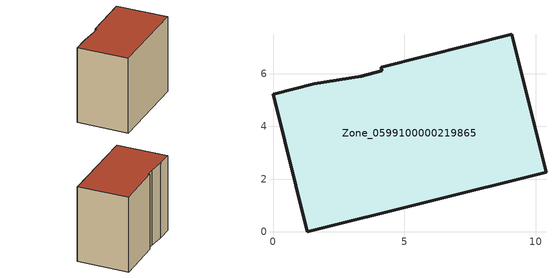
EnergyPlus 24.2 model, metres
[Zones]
Zone_0599100000219865
 floor ground (C_G): 1.56,5.62 3.36,5.91 4.14,6.11 4.11,6.26 9.08,7.5 10.38,2.25 1.3,0 0,5.23 z0
 wall outside (C_F): 10.38,2.25 9.08,7.5 4.11,6.26 4.14,6.11 3.36,5.91 1.56,5.62 0,5.23 1.3,0 10.38,2.25 z0:8.2
 roof outside (C_R): 3.36,5.91 1.56,5.62 0,5.23 1.3,0 10.38,2.25 9.08,7.5 4.11,6.26 4.14,6.11 z8.2
[BUILDING]
Pand.0599100000219865: North Axis=0; Terrain=City; Loads Convergence Tolerance Value=0.04; Temperature Convergence Tolerance Value=0.4; Solar Distribution=FullExterior; Maximum Number of Warmup Days=25; Minimum Number of Warmup Days=1
[Site:Location]
Rotterdam.The.Hague.AP_ZH_NLD Design_Conditions: Latitude=51.96; Longitude=4.45; Time Zone=1; Elevation=-4.5
[SITE:GROUNDTEMPERATURE:BUILDINGSURFACE]
18, 18, 18, 18, 18, 18, 18, 18, 18, 18, 18, 18
[MATERIAL] Thermal Absorptance=0.9; Solar Absorptance=0.7; Visible Absorptance=0.7
Name | Roughness | Thickness | Conductivity | Density | Specific Heat
G.TC.1975-1991 | MediumSmooth | 0.15 | 0.288461 | 540 | 1210
F.TC.1975-1991 | Rough | 0.3 | 0.230769 | 1920 | 840
R.TC.1975-1991 | MediumRough | 0.2 | 0.153846 | 1500 | 1000
[CONSTRUCTION]
C_G: G.TC.1975-1991
C_F: F.TC.1975-1991
C_R: R.TC.1975-1991
[ZONE]
Zone_0599100000219865: Type=1; Multiplier=1; Ceiling Height=Autocalculate; Volume=Autocalculate; Floor Area=autocalculate; Part of Total Floor Area=Yes
[ZONEINFILTRATION:DESIGNFLOWRATE]
Infil_Zone_0599100000219865: Zone or ZoneList or Space or SpaceList=Zone_0599100000219865; Schedule=AlwaysOn; Design Flow Rate Calculation Method=Flow/Area; Flow Rate per Floor Area=0.003; Constant Term Coefficient=1; Temperature Term Coefficient=0; Velocity Term Coefficient=0; Velocity Squared Term Coefficient=0
[HVACTEMPLATE:ZONE:IDEALLOADSAIRSYSTEM]
Zone_0599100000219865: Maximum Heating Supply Air Temperature=50; Minimum Cooling Supply Air Temperature=13; Maximum Heating Supply Air Humidity Ratio=0.0156; Minimum Cooling Supply Air Humidity Ratio=0.0077; Heating Limit=NoLimit; Cooling Limit=NoLimit; Dehumidification Control Type=ConstantSensibleHeatRatio; Cooling Sensible Heat Ratio=0.7; Dehumidification Setpoint=60; Humidification Control Type=None; Humidification Setpoint=30; Outdoor Air Method=None; Outdoor Air Flow Rate per Person=0.00944; Outdoor Air Flow Rate per Zone Floor Area=0; Outdoor Air Flow Rate per Zone=0; Demand Controlled Ventilation Type=None; Outdoor Air Economizer Type=NoEconomizer; Heat Recovery Type=None; Sensible Heat Recovery Effectiveness=0.7; Latent Heat Recovery Effectiveness=0.65
[ZONECONTROL:THERMOSTAT]
ThermostatControl_Zone_0599100000219865: Zone or ZoneList=Zone_0599100000219865; Control Type Schedule=DualSetpointControlType; Control 1=Thermostat_Zone_0599100000219865; Temperature Difference Between Cutout And Setpoint=0
[THERMOSTATSETPOINT:DUALSETPOINT]
Thermostat_Zone_0599100000219865: Heating Setpoint Temperature Schedule=HeatingSetpoint_Zone_0599100000219865; Cooling Setpoint Temperature Schedule=CoolingSetpoint_Zone_0599100000219865
[SCHEDULE:COMPACT]
HeatingSetpoint_Zone_0599100000219865: Through: 12/31, For: AllDays, Until: 24:00, 21
CoolingSetpoint_Zone_0599100000219865: Through: 12/31, For: AllDays, Until: 24:00, 24
DualSetpointControlType: Through: 12/31, For: AllDays, Until: 24:00, 4
AlwaysOn: Through: 12/31, For: AllDays, Until: 24:00, 1
